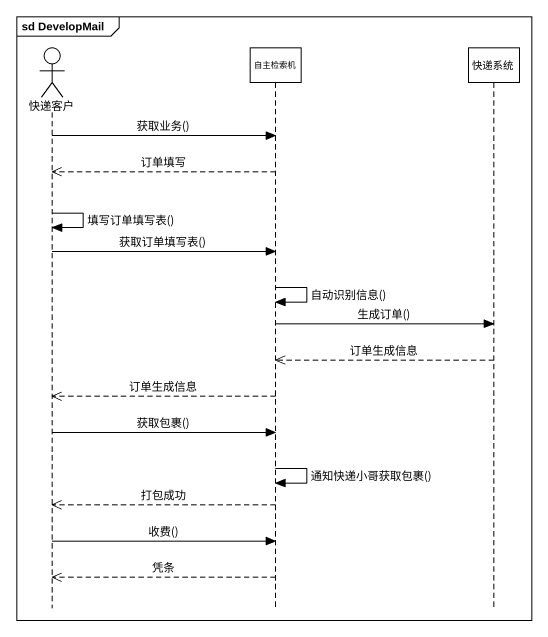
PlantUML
@startuml
mainframe sd DevelopMail
hide footbox
actor 快递客户
participant 自主检索机
participant 快递系统

快递客户 -> 自主检索机 : 获取业务()
自主检索机 -->> 快递客户 : 订单填写
快递客户 -> 快递客户 : 填写订单填写表()
快递客户 -> 自主检索机 : 获取订单填写表()
自主检索机 -> 自主检索机 : 自动识别信息()
自主检索机 -> 快递系统 : 生成订单()
快递系统 -->> 自主检索机 : 订单生成信息
自主检索机 -->> 快递客户 : 订单生成信息
快递客户 -> 自主检索机 : 获取包裹()
自主检索机 -> 自主检索机 : 通知快递小哥获取包裹()
自主检索机 -->> 快递客户 : 打包成功
快递客户 -> 自主检索机 : 收费()
自主检索机 -->> 快递客户 : 凭条
@enduml
